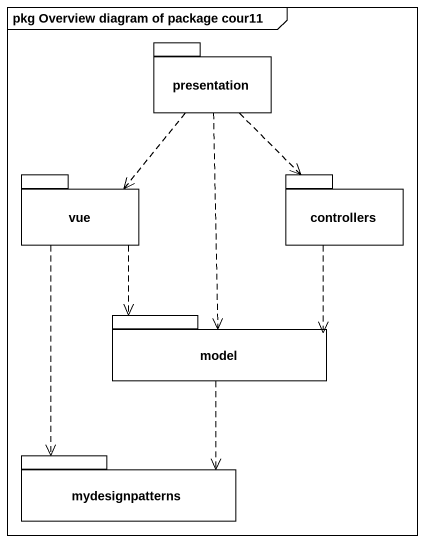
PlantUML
@startuml
mainframe pkg Overview diagram of package cour11
package presentation {
}
package vue {
}
package controllers {
}
package model {
}
package mydesignpatterns {
}
presentation ..> vue
presentation ..> controllers
presentation ..> model
vue ..> model
vue ..> mydesignpatterns
controllers ..> model
model ..> mydesignpatterns
@enduml
